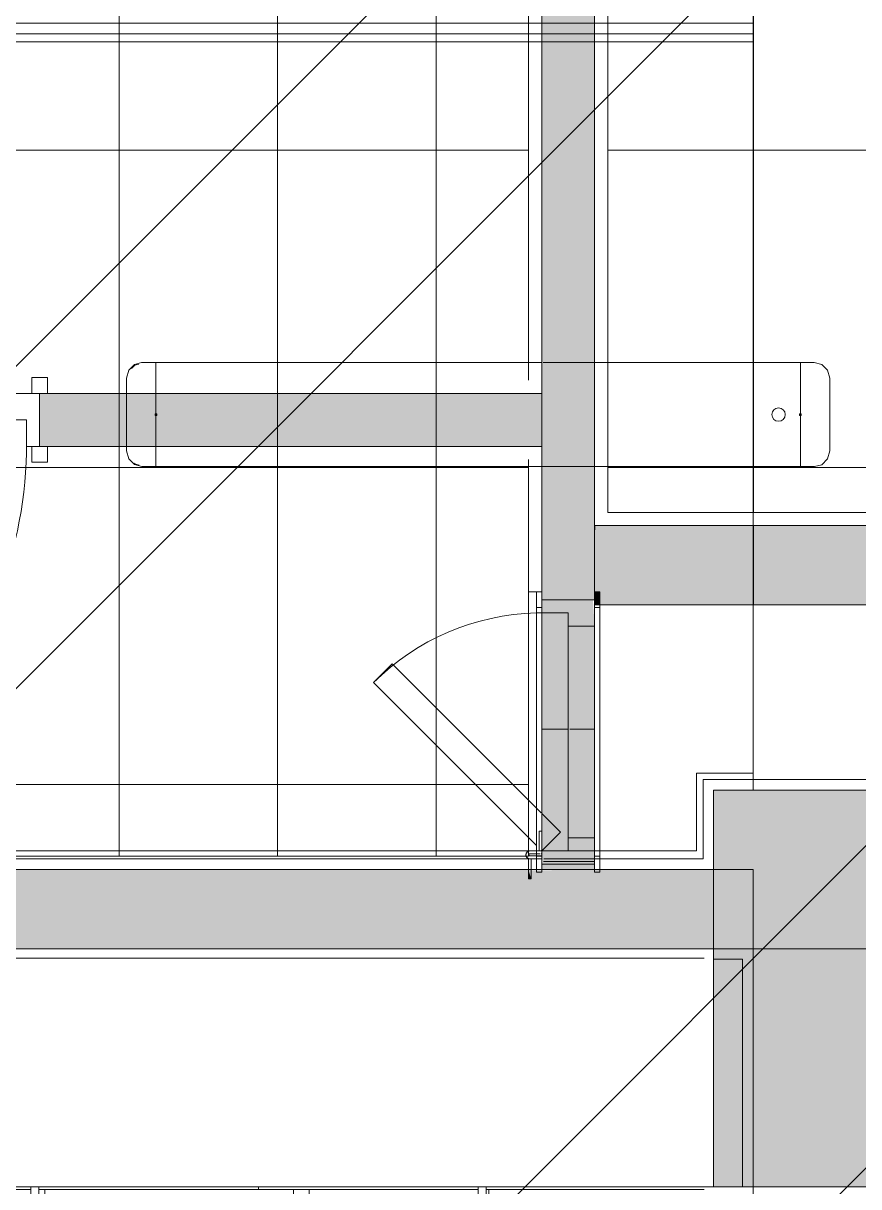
# Model space of a CAD drawing. Header units: millimetres. Extents: x -57519 to 497916, y -349472 to 446842.
# Drawn here: x 287422 to 289002, y 39607 to 41807 of the extents above; entities that cross this region are included whole.
import ezdxf

# ---------------------------------------------------------------- set-up
doc = ezdxf.new("R2010")
doc.units = ezdxf.units.MM
for name, color, linetype, lineweight in [('A-CLNG', 13, 'Continuous', 5), ('A-DETL-GENF', 92, 'Continuous', 5), ('A-DOOR', 31, 'Continuous', 5), ('A-DOOR-FRAM', 31, 'Continuous', 5), ('A-FLOR', 192, 'Continuous', 5), ('A-FLOR-PATT', 8, 'Continuous', 5), ('A-WALL', 113, 'Continuous', 20), ('A-WALL-PATT', 111, 'Continuous', 20), ('E-LITE-EQPM', 33, 'Continuous', 5), ('I-FURN', 30, 'Continuous', 5), ('S-COLS', 52, 'Continuous', 20)]:
    doc.layers.add(name, color=color, linetype=linetype, lineweight=lineweight)
pattern_1 = [(0, (288202.73, 41567.5), (0, 600), []), (90, (288202.73, 41567.5), (-300, 2e-14), [])]
pattern_2 = [(180, (294802.73, 43367.5), (-7e-14, -600), []), (270, (294802.73, 43367.5), (300, 2e-14), [])]

# ---------------------------------------------------------------- blocks, each defined once
blk = doc.blocks.new('DLN_Counter-03 - 2850 _W_-14682126-SITE COVERAGE')
at = {"layer": 'I-FURN'}
for p, q in [((780, 0), (780, -224.2)), ((780, -224.2), (780, 0)), ((780, -224.2), (780, 0)), ((780, -224.2), (780, 0)), ((780, -224.2), (780, 0)), ((780, 0), (780, -224.2)), ((780, -35), (780, 0)), ((780, 0), (780, -400)), ((780, -400), (780, -35)), ((-1365, -580), (-1365, -415)), ((-1365, -415), (-1365, -600)), ((-1365, -415), (-1365, -600)), ((-1350, -415), (-1350, -420)), ((-1350, -415), (-930.7, -415)), ((-1350, -415), (-930.7, -415)), ((-930.7, -420), (-930.7, -415)), ((-930.7, -415), (-930.7, -420)), ((-930.7, -415), (-511.5, -415)), ((-930.7, -415), (-511.5, -415)), ((-511.5, -420), (-511.5, -415)), ((-496.5, -415), (-496.5, -420)), ((-496.5, -415), (-81, -415)), ((-496.5, -415), (-81, -415)), ((-81, -420), (-81, -415)), ((-81, -415), (-81, -420)), ((-81, -415), (334.5, -415)), ((-81, -415), (334.5, -415)), ((334.5, -420), (334.5, -415)), ((349.5, -415), (349.5, -420)), ((349.5, -415), (762, -415)), ((349.5, -415), (762, -415)), ((-1350, -420), (-1350, -500)), ((-1350, -500), (-1350, -420)), ((-1350, -420), (-1350, -500)), ((-1350, -500), (-1350, -420)), ((-930.7, -420), (-1350, -420)), ((-1350, -420), (-930.7, -420)), ((-930.7, -420), (-1350, -420)), ((-1350, -420), (-930.7, -420)), ((-1350, -550), (-1350, -420)), ((-1350, -420), (-1350, -580)), ((-1350, -420), (-1350, -565)), ((-1350, -580), (-1350, -420)), ((-511.5, -420), (-930.7, -420)), ((-930.7, -420), (-511.5, -420)), ((-511.5, -420), (-930.7, -420)), ((-930.7, -420), (-511.5, -420)), ((-511.5, -420), (-511.5, -500)), ((-511.5, -500), (-511.5, -420)), ((-511.5, -420), (-511.5, -500)), ((-511.5, -500), (-511.5, -420)), ((-511.5, -562.1), (-511.5, -420)), ((-511.5, -420), (-511.5, -500)), ((-496.5, -420), (-496.5, -500)), ((-496.5, -500), (-496.5, -420)), ((-496.5, -420), (-496.5, -500)), ((-496.5, -500), (-496.5, -420)), ((-81, -420), (-496.5, -420)), ((-496.5, -420), (-81, -420)), ((-81, -420), (-496.5, -420)), ((-496.5, -420), (-81, -420)), ((-496.5, -500), (-496.5, -420)), ((-496.5, -420), (-496.5, -561.4)), ((-485, -540), (-485, -420)), ((-485, -540), (-485, -420)), ((334.5, -420), (-81, -420)), ((-81, -420), (334.5, -420)), ((334.5, -420), (-81, -420)), ((-81, -420), (334.5, -420)), ((-15, -420), (-15, -540)), ((-15, -420), (-15, -540)), ((15, -540), (15, -420)), ((15, -540), (15, -420)), ((334.5, -420), (334.5, -500)), ((334.5, -500), (334.5, -420)), ((334.5, -420), (334.5, -500)), ((334.5, -500), (334.5, -420)), ((334.5, -516.5), (334.5, -420)), ((334.5, -420), (334.5, -500)), ((762, -420), (349.5, -420)), ((349.5, -420), (762, -420)), ((762, -420), (349.5, -420)), ((349.5, -420), (762, -420)), ((349.5, -420), (349.5, -500)), ((349.5, -500), (349.5, -420)), ((349.5, -420), (349.5, -500)), ((349.5, -500), (349.5, -420)), ((349.5, -500), (349.5, -420)), ((349.5, -420), (349.5, -565)), ((355, -420), (355, -540)), ((355, -420), (355, -540)), ((780, -433), (780, -564.9)), ((780, -433), (780, -445)), ((780, -445), (780, -433)), ((780, -445), (780, -433)), ((780, -445), (780, -433)), ((765, -564), (765, -440.4)), ((765, -448.4), (765, -500)), ((765, -500), (765, -448.4)), ((765, -448.4), (765, -500)), ((765, -500), (765, -448.4)), ((765, -448.4), (765, -500)), ((780, -460), (780, -445)), ((780, -447.7), (780, -460)), ((780, -460), (780, -447.7)), ((780, -460), (780, -495)), ((780, -564.9), (780, -460)), ((780, -460), (780, -564.9)), ((780, -564.9), (780, -460)), ((780, -500), (780, -460)), ((780.9, -445), (855, -445)), ((780.9, -445), (855, -445)), ((855, -445), (780.9, -445)), ((855, -445), (780.9, -445)), ((780.9, -445), (855, -445)), ((781.4, -460), (855, -460)), ((781.4, -460), (855, -460)), ((855, -460), (781.4, -460)), ((781.4, -460), (855, -460)), ((-1350, -500), (-1350, -580)), ((-1350, -580), (-1350, -500)), ((-1350, -550), (-1350, -500)), ((-1350, -500), (-1350, -550)), ((-1349.1, -500), (-511.5, -500)), ((-1349.1, -500), (-511.5, -500)), ((-1349.1, -500), (-511.5, -500)), ((-1349.1, -500), (-511.5, -500)), ((-511.5, -500), (-511.5, -562.1)), ((-511.5, -562.1), (-511.5, -500)), ((-511.5, -500), (-511.5, -562.1)), ((-496.5, -500), (-511.5, -500)), ((-511.5, -500), (-496.5, -500)), ((-511.5, -500), (-496.5, -500)), ((-511.5, -500), (-496.5, -500)), ((-496.5, -500), (-496.5, -561.4)), ((-496.5, -561.4), (-496.5, -500)), ((-496.5, -500), (-15, -500)), ((-496.5, -500), (-15, -500)), ((-496.5, -561.4), (-496.5, -500)), ((-496.5, -500), (-15, -500)), ((-496.5, -500), (-15, -500)), ((-11.9, -500), (334.5, -500)), ((-11.9, -500), (334.5, -500)), ((-11.9, -500), (334.5, -500)), ((-11.9, -500), (334.5, -500)), ((334.5, -500), (334.5, -516.5)), ((334.5, -516.5), (334.5, -500)), ((334.5, -500), (334.5, -516.5)), ((349.5, -500), (334.5, -500)), ((334.5, -500), (349.5, -500)), ((334.5, -500), (349.5, -500)), ((334.5, -500), (349.5, -500)), ((349.5, -500), (349.5, -580)), ((349.5, -580), (349.5, -500)), ((349.5, -580), (349.5, -500)), ((355, -500), (729.8, -500)), ((355, -500), (729.8, -500)), ((355, -500), (729.8, -500)), ((355, -500), (729.8, -500)), ((734.8, -500), (765, -500)), ((734.8, -500), (765, -500)), ((734.8, -500), (765, -500)), ((734.8, -500), (765, -500)), ((765, -500), (765, -564)), ((765, -564), (765, -500)), ((765, -500), (765, -564)), ((780, -500), (765, -500)), ((765, -500), (780, -500)), ((765, -500), (780, -500)), ((765, -500), (780, -500)), ((780, -495), (780, -564.9)), ((780, -564.9), (780, -500)), ((855, -495), (782.4, -495)), ((782.4, -495), (855, -495)), ((782.6, -500), (855, -500)), ((782.6, -500), (855, -500)), ((334.5, -518.6), (334.5, -580)), ((334.5, -580), (334.5, -518.6)), ((334.5, -565), (334.5, -518.6)), ((334.5, -518.6), (334.5, -580)), ((-1365, -550), (-1365, -580)), ((-1365, -550), (-1350, -550)), ((-1350, -550), (-1362, -550)), ((-1350, -580), (-1350, -550)), ((780, -550), (-1344.8, -550)), ((-1344.8, -550), (780, -550)), ((-15, -540), (-485, -540)), ((-15, -540), (-485, -540)), ((355, -540), (15, -540)), ((355, -540), (15, -540)), ((855, -550), (784.1, -550)), ((784.1, -550), (855, -550)), ((-1350, -565), (-1350, -580)), ((-511.5, -565), (-1350, -565)), ((-511.5, -565), (-1350, -565)), ((-511.5, -565), (-511.5, -580)), ((-511.5, -580), (-511.5, -565)), ((-511.5, -565), (-511.5, -580)), ((-511.5, -580), (-511.5, -565)), ((-511.5, -565), (-496.5, -565)), ((-511.5, -565), (-496.5, -565)), ((-496.5, -565), (-511.5, -565)), ((-496.5, -565), (-511.5, -565)), ((-496.5, -565), (-496.5, -580)), ((-496.5, -580), (-496.5, -565)), ((-496.5, -565), (-496.5, -580)), ((-496.5, -580), (-496.5, -565)), ((334.5, -565), (-496.5, -565)), ((334.5, -565), (-496.5, -565)), ((334.5, -580), (334.5, -565)), ((334.5, -565), (349.5, -565)), ((334.5, -565), (349.5, -565)), ((349.5, -565), (334.5, -565)), ((349.5, -565), (334.5, -565)), ((349.5, -565), (349.5, -580)), ((765, -565), (349.5, -565)), ((765, -565), (349.5, -565)), ((765, -565), (765, -580)), ((765, -580), (765, -565)), ((765, -565), (765, -580)), ((765, -580), (765, -565)), ((765, -565), (780, -565)), ((765, -565), (780, -565)), ((780, -565), (765, -565)), ((780, -565), (765, -565)), ((780, -565), (780, -580)), ((780, -580), (780, -565)), ((780, -565), (780, -580)), ((780, -580), (780, -565)), ((780, -565), (780, -580)), ((780, -580), (780, -565)), ((855, -565), (784.6, -565)), ((855, -565), (784.6, -565)), ((-1350, -580), (-1365, -580)), ((-1365, -580), (-1350, -580)), ((-1350, -580), (-511.5, -580)), ((-1350, -580), (-511.5, -580)), ((-1350, -591.5), (-1350, -580)), ((-1350, -580), (-1350, -591.5)), ((-1350, -580), (-930.7, -580)), ((-1350, -580), (-930.7, -580)), ((-1350, -591.5), (-1350, -580)), ((-1350, -580), (-1350, -591.5)), ((-1350, -580), (-930.7, -580)), ((-1350, -580), (-930.7, -580)), ((-511.5, -580), (-1350, -580)), ((855, -580), (-1350, -580)), ((-930.7, -580), (-511.5, -580)), ((-930.7, -580), (-511.5, -580)), ((-930.7, -580), (-511.5, -580)), ((-930.7, -580), (-511.5, -580)), ((-930.7, -595), (-930.7, -581.1)), ((-930.7, -581.1), (-930.7, -595)), ((-930.7, -595), (-930.7, -581.1)), ((-930.7, -581.1), (-930.7, -595)), ((-930.7, -595), (-930.7, -581.1)), ((-930.7, -581.1), (-930.7, -595)), ((-930.7, -595), (-930.7, -581.1)), ((-930.7, -581.1), (-930.7, -595)), ((-511.5, -595), (-511.5, -580)), ((-511.5, -580), (-511.5, -595)), ((-511.5, -595), (-511.5, -580)), ((-511.5, -580), (-511.5, -595)), ((-496.5, -580), (-511.5, -580)), ((-511.5, -580), (-496.5, -580)), ((-496.5, -580), (-511.5, -580)), ((-496.5, -580), (334.5, -580)), ((-496.5, -580), (334.5, -580)), ((-496.5, -595), (-496.5, -580)), ((-496.5, -580), (-496.5, -595)), ((-496.5, -580), (-81, -580)), ((-496.5, -580), (-81, -580)), ((-496.5, -595), (-496.5, -580)), ((-496.5, -580), (-496.5, -595)), ((-496.5, -580), (-81, -580)), ((-496.5, -580), (-81, -580)), ((334.5, -580), (-496.5, -580)), ((-81, -595), (-81, -580)), ((-81, -580), (-81, -595)), ((-81, -595), (-81, -580)), ((-81, -580), (-81, -595)), ((-81, -595), (-81, -580)), ((-81, -580), (-81, -595)), ((-81, -580), (334.5, -580)), ((-81, -580), (334.5, -580)), ((-81, -595), (-81, -580)), ((-81, -580), (-81, -595)), ((-81, -580), (334.5, -580)), ((-81, -580), (334.5, -580)), ((334.5, -595), (334.5, -580)), ((334.5, -580), (334.5, -595)), ((334.5, -595), (334.5, -580)), ((334.5, -580), (334.5, -595)), ((349.5, -580), (334.5, -580)), ((334.5, -580), (349.5, -580)), ((349.5, -580), (334.5, -580)), ((349.5, -595), (349.5, -580)), ((349.5, -580), (349.5, -595)), ((349.5, -580), (765, -580)), ((349.5, -580), (765, -580)), ((349.5, -595), (349.5, -580)), ((349.5, -580), (349.5, -595)), ((349.5, -580), (765, -580)), ((349.5, -580), (765, -580)), ((349.5, -580), (765, -580)), ((349.5, -580), (765, -580)), ((765, -580), (349.5, -580)), ((765, -595), (765, -580)), ((765, -580), (765, -595)), ((765, -595), (765, -580)), ((765, -580), (765, -595)), ((780, -580), (765, -580)), ((765, -580), (780, -580)), ((780, -580), (765, -580)), ((780, -595), (780, -580)), ((780, -580), (780, -595)), ((780, -595), (780, -580)), ((780, -580), (780, -595)), ((785.1, -580), (855, -580)), ((785.1, -580), (855, -580)), ((785.1, -580), (855, -580)), ((785.1, -580), (855, -580)), ((785.1, -580), (855, -580)), ((785.1, -580), (855, -580)), ((785.1, -580), (855, -580)), ((785.1, -580), (855, -580)), ((855, -580), (785.1, -580)), ((-1365, -600), (855, -600)), ((-1365, -600), (855, -600)), ((-1350, -600), (-1350, -595)), ((-1350, -595), (-1252.5, -595)), ((-1350, -595), (-1252.5, -595)), ((-930.7, -600), (-1350, -600)), ((-1350, -600), (-930.7, -600)), ((-930.7, -600), (-1350, -600)), ((-1350, -600), (-930.7, -600)), ((-1250, -595), (-930.7, -595)), ((-1250, -595), (-930.7, -595)), ((-930.7, -595), (-930.7, -600)), ((-930.7, -600), (-930.7, -595)), ((-930.7, -595), (-511.5, -595)), ((-930.7, -595), (-511.5, -595)), ((-511.5, -600), (-930.7, -600)), ((-930.7, -600), (-511.5, -600)), ((-511.5, -600), (-930.7, -600)), ((-930.7, -600), (-511.5, -600)), ((-511.5, -595), (-511.5, -600)), ((-496.5, -600), (-496.5, -595)), ((-496.5, -595), (-81, -595)), ((-496.5, -595), (-81, -595)), ((-81, -600), (-496.5, -600)), ((-496.5, -600), (-81, -600)), ((-81, -600), (-496.5, -600)), ((-496.5, -600), (-81, -600)), ((-81, -595), (-81, -600)), ((-81, -600), (-81, -595)), ((-81, -595), (334.5, -595)), ((-81, -595), (334.5, -595)), ((334.5, -600), (-81, -600)), ((-81, -600), (334.5, -600)), ((334.5, -600), (-81, -600)), ((-81, -600), (334.5, -600)), ((334.5, -595), (334.5, -600)), ((349.5, -600), (349.5, -595)), ((349.5, -595), (765, -595)), ((349.5, -595), (765, -595)), ((765, -600), (349.5, -600)), ((349.5, -600), (765, -600)), ((765, -600), (349.5, -600)), ((349.5, -600), (765, -600)), ((765, -595), (765, -600)), ((780, -600), (780, -595)), ((785.5, -595), (855, -595)), ((785.5, -595), (855, -595)), ((855, -600), (785.7, -600)), ((785.7, -600), (855, -600)), ((855, -600), (785.7, -600)), ((785.7, -600), (855, -600))]:
    blk.add_line(p, q, dxfattribs=at)
blk = doc.blocks.new('Ledalite Float 4806 - 4806F02WN-17260371-SITE COVERAGE')
at = {"layer": 'A-DETL-GENF'}
for p, q in [((-40.7, 94.6), (-51.5, 83.8)), ((-26.4, 98.4), (-40.7, 94.6)), ((0, 98.4), (-26.4, 98.4)), ((389.2, 98.5), (0, 98.5)), ((0, 98.5), (0, -98.3)), ((0, -98.4), (0, 98.4)), ((486.6, 98.5), (389.2, 98.5)), ((1219.2, 98.5), (489.2, 98.5)), ((1219.2, 40), (1219.2, 98.5)), ((1246.2, 98.4), (1219.2, 98.4)), ((1219.2, 98.4), (1219.2, 40)), ((1259.9, 94.8), (1246.2, 98.4)), ((1270.7, 83.9), (1259.9, 94.8)), ((-51.5, 83.8), (-55.6, 68.7)), ((-55.6, 68.7), (-55.6, -68.8)), ((1274.8, 68.8), (1270.7, 83.9)), ((1274.8, 40), (1274.8, 68.8)), ((1219.2, 40), (1219.2, -60)), ((1219.2, -60), (1219.2, 40)), ((1274.8, -60), (1274.8, 40)), ((1219.2, -60), (1219.2, -98.4)), ((1219.2, -98.3), (1219.2, -60)), ((1274.8, -68.7), (1274.8, -60)), ((-55.6, -68.8), (-51.5, -83.9)), ((-51.5, -83.9), (-40.7, -94.8)), ((1259.9, -94.6), (1270.7, -83.8)), ((1270.7, -83.8), (1274.8, -68.7)), ((-40.7, -94.8), (-27, -98.4)), ((-27, -98.4), (0, -98.4)), ((0, -98.3), (389.2, -98.3)), ((389.2, -98.3), (489.2, -98.3)), ((489.2, -98.3), (1219.2, -98.3)), ((1219.2, -98.4), (1245.6, -98.4)), ((1245.6, -98.4), (1259.9, -94.6))]:
    blk.add_line(p, q, dxfattribs=at)
at = {"layer": 'E-LITE-EQPM'}
for p, q in [((1251.3, 95.4), (1259.1, 93.3)), ((1251.3, 95.4), (1259.1, 93.3)), ((1259.1, 93.3), (1265.2, 87.2)), ((1259.1, 93.3), (1265.2, 87.2)), ((-1.6, -1.6), (-1.6, 1.7)), ((-1.6, 1.7), (1.6, 1.7)), ((1.6, 1.7), (1.6, -1.6)), ((1217.6, -1.6), (1217.6, 1.7)), ((1217.6, 1.7), (1220.8, 1.7)), ((1220.8, 1.7), (1220.8, -1.6)), ((1.6, -1.6), (-1.6, -1.6)), ((1220.8, -1.6), (1217.6, -1.6)), ((1259.1, -93.2), (1250.8, -95.4)), ((1259.1, -93.2), (1250.8, -95.4)), ((1260.7, -91.6), (1259.1, -93.2)), ((1260.7, -91.6), (1259.1, -93.2))]:
    blk.add_line(p, q, dxfattribs=at)
blk.add_circle((41.3, 0), 12.7, dxfattribs=at)
blk = doc.blocks.new('DLN-Access Panel__AP01_ - _AP04a_ 450 x 650 _WH_-16057987-SITE COVERAGE')
at = {"layer": 'A-DOOR'}
for p, q in [((-215, 60), (93.2, 368.2)), ((93.2, 368.2), (128.6, 332.8)), ((128.6, 332.8), (-144.3, 60)), ((-239.6, 75), (-277.5, 75)), ((-277.5, 75), (-277.5, 70)), ((-277.5, 70), (-277.5, 75)), ((-277.5, 75), (-239.6, 75)), ((-239.6, 75), (-277.5, 75)), ((-277.5, 75), (-277.5, 70)), ((-277.5, 70), (-277.5, 75)), ((-277.5, 75), (-239.6, 75)), ((-277.5, 70), (-240, 70)), ((-240, 70), (-277.5, 70)), ((-277.5, 70), (-240, 70)), ((-240, 70), (-277.5, 70)), ((-240, 72.5), (-240, 60)), ((-240, 60), (-240, 72.5)), ((-240, 70), (-240, 60)), ((-240, 60), (-240, 70)), ((-240, 70), (-240, 60)), ((-240, 60), (-240, 70)), ((-240, 70), (-240, 60)), ((-240, 60), (-240, 70)), ((-234.5, 72.5), (-234.5, 60)), ((-234.5, 60), (-234.5, 72.5)), ((-230.5, 61.4), (-230.5, 72.5)), ((-230.5, 72.5), (-230.5, 61.4)), ((-230.5, 61.4), (-230.5, 71.6)), ((-230.5, 71.6), (-230.5, 61.4)), ((-225, 60), (-225, 72.5)), ((-225, 72.5), (-225, 60)), ((-225, 60), (-225, 72.5)), ((-225, 72.5), (-225, 60)), ((-225, 60), (-225, 72.5)), ((-225, 72.5), (-225, 60)), ((-225, 60), (-225, 72.5)), ((-225, 72.5), (-225, 60)), ((-265, 50), (-265, 60)), ((265, 60), (-265, 60)), ((-265, 60), (-265, 50)), ((-265, 50), (265, 50)), ((-240, 60), (-260.8, 60)), ((-250, 50), (-260, 50)), ((-240, 50), (-250, 50)), ((-240, 60), (-240, 51)), ((-240, 51), (-240, 60)), ((-240, 60), (-240, 50)), ((-240, 51), (-240, 60)), ((-240, 60), (-240, 51)), ((-240, 51), (-240, 60)), ((-240, 60), (-240, 51)), ((-240, 51), (-240, 60)), ((-240, 51), (-240, 50)), ((-240, 50), (-240, 51)), ((-240, 50), (-240, 51)), ((-240, 51), (-240, 50)), ((-240, 50), (-240, 51)), ((-240, 51), (-240, 50)), ((-240, 50), (-240, 51)), ((-240, 50), (-225, 50)), ((-225, 50), (-240, 50)), ((-240, 50), (-187.5, 50)), ((-187.5, 50), (-240, 50)), ((-240, 50), (-225, 50)), ((-225, 50), (-240, 50)), ((-240, 50), (-225, 50)), ((-225, 50), (-240, 50)), ((-235, 60), (-235, 50)), ((-235, 51.7), (-235, 60)), ((-235, 60), (235, 60)), ((-235, 50), (-235, 51)), ((235, 50), (-235, 50)), ((-235, 50), (-225, 50)), ((-225, 50), (-235, 50)), ((-234.5, 60), (-234.5, 51.8)), ((-234.5, 51.8), (-234.5, 60)), ((-234.5, 60), (-234.5, 51.8)), ((-234.5, 51.8), (-234.5, 60)), ((-234.5, 51), (-234.5, 50)), ((-234.5, 50), (-234.5, 51)), ((-234.5, 51), (-234.5, 50)), ((-234.5, 50), (-234.5, 51)), ((-234.5, 50), (-230.5, 50)), ((-230.5, 50), (-234.5, 50)), ((-234.5, 50), (-230.5, 50)), ((-230.5, 50), (-234.5, 50)), ((-230.5, 53.2), (-230.5, 60)), ((-230.5, 60), (-230.5, 53.2)), ((-230.5, 50), (-230.5, 51)), ((-230.5, 51), (-230.5, 50)), ((-230.5, 50), (-230.5, 51)), ((-230.5, 51), (-230.5, 50)), ((235, 60), (-225, 60)), ((235, 60), (-225, 60)), ((-187.5, 55), (-225, 55)), ((-225, 55), (-187.5, 55)), ((-187.5, 55), (-225, 55)), ((-225, 55), (-187.5, 55)), ((-225, 50), (-225, 51)), ((-225, 51), (-225, 50)), ((-225, 50), (-225, 51)), ((-225, 51), (-225, 50)), ((-225, 50), (-224, 51)), ((-225, 50), (-187.5, 50)), ((-187.5, 50), (-225, 50)), ((-189.6, 14.6), (-225, 50)), ((-225, 50), (-187.5, 50)), ((-187.5, 50), (-225, 50)), ((-154.3, 50), (-189.6, 14.6)), ((-187.5, 50), (-187.5, 55)), ((-187.5, 55), (-187.5, 51)), ((-187.5, 51), (-187.5, 55)), ((-187.5, 55), (-187.5, 51)), ((-187.5, 51), (-187.5, 50)), ((-187.5, 50), (-187.5, 51)), ((-187.5, 51), (-187.5, 50)), ((-187.5, 50), (225, 50)), ((225, 50), (-187.5, 50)), ((-144.3, 60), (-153.3, 51)), ((225, 50), (235, 50)), ((235, 50), (225, 50)), ((235, 60), (235, 50)), ((235, 60), (235, 50)), ((265, 60), (235, 60)), ((250, 50), (235, 50)), ((265, 50), (250, 50)), ((265, 50), (265, 60)), ((-265, -60), (-265, -50)), ((265, -50), (-265, -50)), ((-265, -50), (-265, -57.5)), ((-265, -60), (265, -60)), ((-250, -50), (-260, -50)), ((-235, -60), (-260, -60)), ((-235, -50), (-250, -50)), ((-235, -50), (-235, -60)), ((-235, -60), (-235, -50)), ((-200, -50), (-235, -50)), ((-235, -50), (235, -50)), ((-200, -50), (-235, -50)), ((235, -60), (-235, -60)), ((-235, -60), (235, -60)), ((235, -60), (-235, -60)), ((200, -50), (-200, -50)), ((200, -50), (-200, -50)), ((235, -50), (200, -50)), ((235, -50), (200, -50)), ((235, -50), (235, -60)), ((235, -50), (235, -60)), ((250, -50), (240, -50)), ((265, -60), (240, -60)), ((265, -50), (250, -50)), ((265, -60), (265, -50)), ((265, -60), (265, -50))]:
    blk.add_line(p, q, dxfattribs=at)
for centre, radius, start, end in [((-225, 50), 450, 1.3176, 45), ((-232.5, 72.5), 7.5, 360, 180), ((-232.5, 72.5), 7.5, 45, 180), ((-232.5, 72.5), 7.5, 165, 180), ((-232.5, 72.5), 7.5, 165, 180), ((-232.5, 72.5), 7.5, 360, 165), ((-232.5, 72.5), 7.5, 0, 165), ((-232.5, 72.5), 7.5, 29.1871, 160.5288), ((-232.5, 72.5), 7.5, 360, 160.5288), ((-232.5, 72.5), 7.5, 87.5612, 160.5288), ((-232.5, 72.5), 7.5, 102.1547, 160.5288), ((-232.5, 72.5), 2, 60, 180), ((-232.5, 72.5), 2, 30, 180), ((-232.5, 72.5), 2, 150, 180), ((-232.5, 72.5), 2, 165, 180), ((-232.5, 72.5), 2, 150, 165), ((-232.5, 72.5), 2, 0, 150), ((-232.5, 72.5), 2, 0, 150), ((-232.5, 72.5), 7.5, 0, 102.1547), ((-232.5, 72.5), 7.5, 58.3741, 87.5612), ((-232.5, 72.5), 2, 15, 60), ((-232.5, 72.5), 2, 0, 30), ((-232.5, 72.5), 2, 0, 15), ((-232.5, 72.5), 7.5, 29.1871, 58.3741), ((-232.5, 72.5), 7.5, 30, 45), ((-232.5, 72.5), 7.5, 0, 30), ((-232.5, 72.5), 7.5, 360, 29.1871), ((-232.5, 72.5), 7.5, 0, 29.1871), ((-225, 50), 450, 0.0125, 1.3176)]:
    blk.add_arc(centre, radius, start, end, dxfattribs=at)
at = {"layer": 'A-DOOR-FRAM'}
for p, q in [((-250, 50), (-250, -50)), ((-250, 50), (-250, -50)), ((-250, 50), (-240, 50)), ((250, 50), (-250, 50)), ((-235, 50), (-225, 50)), ((-225, 0), (-225, 50)), ((-225, 50), (225, 50)), ((-225, 0), (-225, 50)), ((-225, 50), (-187.5, 50)), ((-225, 50), (-187.5, 50)), ((-187.5, 50), (225, 50)), ((-187.5, 50), (225, 50)), ((225, 0), (225, 50)), ((225, 50), (235, 50)), ((225, 50), (225, 0)), ((235, 50), (250, 50)), ((250, 50), (250, -50)), ((250, -50), (250, 50)), ((225, 0), (-225, 0)), ((-200, 0), (200, 0)), ((200, 0), (-200, 0)), ((-200, 0), (200, 0)), ((200, -50), (200, 0)), ((200, 0), (200, -50)), ((200, 0), (225, 0)), ((-225, 0), (-200, 0)), ((-200, -50), (-200, 0)), ((-200, -50), (-200, 0)), ((-250, -50), (250, -50)), ((-250, -50), (-235, -50)), ((-235, -50), (-200, -50)), ((-200, -50), (200, -50)), ((200, -50), (-200, -50)), ((-200, -50), (200, -50)), ((200, -50), (235, -50)), ((235, -50), (250, -50))]:
    blk.add_line(p, q, dxfattribs=at)
blk = doc.blocks.new('DLN-Single Door__X01_ - _M09_ 750 x 2450 _WH_-16935552-SITE COVERAGE')
at = {"layer": 'A-DOOR'}
for p, q in [((-385, 80), (-415, 80)), ((-415, 80), (-415, 50)), ((-415, 50), (-415, 80)), ((-415, 80), (-385, 80)), ((-385, 50), (-385, 80)), ((-385, 80), (-385, 50)), ((415, 80), (385, 80)), ((385, 80), (385, 50)), ((415, 80), (385, 80)), ((385, 50), (385, 80)), ((415, 50), (415, 80)), ((415, 80), (415, 50)), ((-415, 50), (-385, 50)), ((-400, 50), (-415, 50)), ((-385, 50), (-400, 50)), ((385, 50), (415, 50)), ((385, 50), (400, 50)), ((400, 50), (415, 50)), ((-385, -50), (-415, -50)), ((-415, -50), (-415, -80)), ((-415, -80), (-415, -50)), ((-415, -50), (-400, -50)), ((-400, -50), (-385, -50)), ((-385, -80), (-385, -50)), ((-385, -50), (-385, -80)), ((-325, -50), (-375, -50)), ((-375, -50), (-375, -800)), ((-325, -800), (-325, -50)), ((415, -50), (385, -50)), ((385, -50), (385, -80)), ((400, -50), (385, -50)), ((385, -80), (385, -50)), ((415, -50), (400, -50)), ((415, -80), (415, -50)), ((415, -50), (415, -80)), ((-415, -80), (-385, -80)), ((-385, -80), (-415, -80)), ((385, -80), (415, -80)), ((385, -80), (415, -80)), ((-375, -800), (-325, -800))]:
    blk.add_line(p, q, dxfattribs=at)
blk.add_arc((-375, -50), 750, 270, 0.5, dxfattribs=at)
at = {"layer": 'A-DOOR-FRAM'}
for p, q in [((-350, 50), (-400, 50)), ((-400, 50), (-400, -50)), ((-400, -50), (-400, 50)), ((-385, 50), (-400, 50)), ((-350, 50), (-385, 50)), ((-350, 0), (-350, 50)), ((-350, 50), (-350, 0)), ((350, 50), (350, 0)), ((400, 50), (350, 50)), ((350, 0), (350, 50)), ((350, 50), (385, 50)), ((385, 50), (400, 50)), ((400, -50), (400, 50)), ((400, 50), (400, -50)), ((-375, -50), (-375, 0)), ((-375, 0), (-350, 0)), ((-375, 0), (-350, 0)), ((-375, 0), (-375, -50)), ((350, 0), (375, 0)), ((375, 0), (350, 0)), ((375, 0), (375, -50)), ((375, -50), (375, 0)), ((-400, -50), (-375, -50)), ((-400, -50), (-385, -50)), ((-385, -50), (-375, -50)), ((375, -50), (400, -50)), ((385, -50), (375, -50)), ((400, -50), (385, -50))]:
    blk.add_line(p, q, dxfattribs=at)

msp = doc.modelspace()

# ---------------------------------------------------------------- hatches: boundary and pattern name
at = {"layer": 'A-DETL-GENF'}
h = msp.add_hatch(dxfattribs=at)
h.set_pattern_fill('FP_40', color=250, style=0, pattern_type=2)
h.set_pattern_definition([(45, (248763.4, 0), (-1257.236, 1257.236), []), (45, (248763.4, 1905), (-1257.236, 1257.236), [])])
h.paths.add_polyline_path([(325750.1, -8642.5), (328562.7, -8642.5), (328562.7, 4657.5), (341312.7, 4657.5), (341312.7, 30557.5), (342712.7, 30557.5), (342712.7, 48907.7), (339962.7, 48907.7), (339962.7, 52157.5), (338962.7, 52157.5), (338962.7, 53757.5), (297512.7, 53757.5), (297512.7, 52247.5), (286277.7, 52247.5), (286277.7, 34407.5), (285902.7, 34407.5), (285902.7, 7407.5), (286277.7, 7407.5), (286277.7, -2267.5), (315555.2, -2267.5), (315555.2, -8642.5), (321257.1, -8642.5)], flags=0)
at = {"layer": 'A-FLOR-PATT'}
h = msp.add_hatch(dxfattribs=at)
h.set_pattern_fill('FP_32', color=256, style=0, pattern_type=2)
h.set_pattern_definition(pattern_1)
h.paths.add_polyline_path([(286637.7, 41007.5), (286652.7, 41007.5), (286652.7, 41107.5), (286552.7, 41107.5), (286552.7, 41007.5), (286577.9, 41007.5)], flags=0)
h.paths.add_polyline_path([(287559.3, 41007.5), (288402.7, 41007.5), (288402.7, 41107.5), (287452.7, 41107.5), (287452.7, 41007.5), (287467.7, 41007.5)], flags=0)
h.paths.add_polyline_path([(287617.7, 43382.5), (287652.7, 43382.5), (287652.7, 43532.5), (287602.7, 43532.2), (287602.7, 43382.5)], flags=0)
h = msp.add_hatch(dxfattribs=at)
h.set_pattern_fill('FP_32', color=256, style=0, pattern_type=2)
h.set_pattern_definition(pattern_1)
h.paths.add_polyline_path([(286577.7, 40232.5), (288377.7, 40232.5), (288377.7, 41007.5), (287452.7, 41007.5), (287452.7, 41107.5), (288377.7, 41107.5), (288377.7, 43357.5), (288402.7, 43357.5), (288402.7, 43382.5), (287602.7, 43382.5), (287602.7, 43532.5), (286652.7, 43532.5), (286652.7, 43382.5), (286552.7, 43382.5), (286552.7, 43357.5), (286577.7, 43352.5), (286581.1, 41107.5), (286652.7, 41107.5), (286652.7, 41007.5), (286577.7, 41007.5), (286577.7, 40279.6)], flags=0)
h = msp.add_hatch(dxfattribs=at)
h.set_pattern_fill('FP_33', color=256, style=0, pattern_type=2)
h.set_pattern_definition(pattern_2)
h.paths.add_polyline_path([(290052.7, 40707.5), (290052.7, 40857.5), (288502.7, 40857.5), (288507.7, 40732.5), (288512.7, 40732.5), (288512.7, 40707.5), (290027.7, 40707.5)], flags=0)
h.paths.add_polyline_path([(289752.7, 43382.5), (289790.2, 43382.5), (289790.2, 43532.5), (289752.7, 43532.5), (289752.7, 43388.1)], flags=0)
h.paths.add_polyline_path([(288802.7, 43382.5), (288802.7, 43532.5), (288790.2, 43527.8), (288790.2, 43382.5)], flags=0)
h = msp.add_hatch(dxfattribs=at)
h.set_pattern_fill('FP_33', color=256, style=0, pattern_type=2)
h.set_pattern_definition(pattern_2)
h.paths.add_polyline_path([(288527.7, 40882.5), (290027.7, 40882.5), (290027.7, 43357.5), (290040.2, 43357.5), (290040.1, 43382.5), (289752.7, 43388.1), (289752.7, 43532.5), (288802.7, 43530.6), (288802.7, 43382.5), (288527.7, 43382.5), (288527.7, 40940.1)], flags=0)
h = msp.add_hatch(dxfattribs=at)
h.set_pattern_fill('FP_33', color=256, style=0, pattern_type=2)
h.set_pattern_definition(pattern_2)
h.paths.add_polyline_path([(288512.7, 40707.5), (288507.7, 40732.5), (288502.7, 40732.5), (288502.7, 40707.5)], flags=0)
at = {"layer": 'A-WALL-PATT', "lineweight": 5, "transparency": 33554560}
h = msp.add_hatch(color=253, dxfattribs=at)
h.paths.add_polyline_path([(288502.7, 40207.5), (288502.7, 40217.5), (288402.7, 40217.5), (288402.7, 40207.5)], flags=0)
h.paths.add_polyline_path([(288402.7, 40717.5), (288502.7, 40717.5), (288502.7, 43382.5), (288402.7, 43382.5), (288402.7, 40732.5)], flags=0)
h = msp.add_hatch(color=253, dxfattribs=at)
h.paths.add_polyline_path([(287452.7, 41007.5), (288402.7, 41007.5), (288402.7, 41107.5), (287452.7, 41107.5), (287452.7, 41057.5)], flags=0)
h.paths.add_polyline_path([(286637.7, 41007.5), (286652.7, 41007.5), (286652.7, 41107.5), (286552.7, 41107.5), (286552.7, 41007.5)], flags=0)
for points in [[(289805.8, 40707.5), (290052.7, 40707.5), (290052.7, 40857.5), (288502.7, 40857.5), (288502.7, 40732.5), (288512.7, 40732.5), (288512.7, 40707.5), (289244.1, 40707.5)], [(288512.7, 40707.5), (288512.7, 40732.5), (288502.7, 40732.5), (288502.7, 40707.5)], [(288402.7, 40242.5), (288452.7, 40242.5), (288452.7, 40267.5), (288502.7, 40267.5), (288502.7, 40667.5), (288452.7, 40667.5), (288452.7, 40692.5), (288402.7, 40692.5), (288402.7, 40280)], [(286552.7, 40057.5), (288727.7, 40057.5), (288727.7, 40207.5), (288382.7, 40205.9), (288377.7, 40207.5), (286552.7, 40207.5), (286552.7, 40092.7)], [(288377.7, 40190), (288382.7, 40190), (288377.7, 40205.5)], [(288402.7, 40202.5), (288401.7, 40207.5), (288401.7, 40202.5)]]:
    msp.add_hatch(color=253, dxfattribs=at).paths.add_polyline_path(points, flags=0)
h = msp.add_hatch(color=253, dxfattribs=at)
h.paths.add_polyline_path([(288502.7, 40217.5), (288502.7, 40267.5), (288452.7, 40267.5), (288452.7, 40242.5), (288402.7, 40242.5), (288404.7, 40217.5), (288452.7, 40217.5)], flags=0)
h.paths.add_polyline_path([(288452.7, 40667.5), (288502.7, 40667.5), (288499.4, 40717.5), (288402.7, 40717.5), (288402.7, 40692.5), (288452.7, 40692.5), (288452.7, 40681.5)], flags=0)
at = {"layer": 'S-COLS', "transparency": 33554432}
msp.add_hatch(color=9, dxfattribs=at).paths.add_polyline_path([(288963.3, 39607.5), (289477.7, 39607.5), (289477.7, 40357.5), (288727.7, 40357.5), (288727.7, 39607.5)], flags=0)

# ---------------------------------------------------------------- linework, layer by layer
at = {"layer": 'A-CLNG'}
msp.add_line((288727.7, 39798.3), (288727.7, 40038), dxfattribs=at)
at = {"layer": 'A-FLOR'}
for p, q in [((288802.7, 45557.5), (288802.7, 40357.5)), ((288402.7, 41007.5), (288402.7, 43382.5)), ((288502.7, 40857.5), (288502.7, 40707.5)), ((288502.7, 40707.5), (290052.7, 40707.5)), ((288802.7, 40357.5), (289327.7, 40357.5)), ((288377.7, 40207.5), (288401.7, 40207.5)), ((288682.5, 40207.5), (288402.7, 40207.5)), ((288802.7, 40207.5), (288727.7, 40207.5)), ((288802.7, 40057.5), (288802.7, 40207.5)), ((288727.7, 40038), (288727.7, 40057.5)), ((290202.7, 40057.5), (288802.7, 40057.5)), ((286552.7, 39607.5), (288727.7, 39607.5)), ((288802.7, 36557.5), (288802.7, 39607.5)), ((289402.7, 39607.5), (288802.7, 39607.5))]:
    msp.add_line(p, q, dxfattribs=at)
at = {"layer": 'A-WALL', "lineweight": 18}
for p, q in [((288502.7, 43382.5), (288502.7, 40857.5)), ((288377.7, 43357.5), (288377.7, 41132.5)), ((288402.7, 41107.5), (288402.7, 43357.5)), ((288527.7, 40882.5), (288527.7, 43357.5)), ((288377.7, 41107.5), (288402.7, 41107.5)), ((288402.7, 41007.5), (288377.7, 41007.5)), ((288402.7, 40732.5), (288402.7, 41007.5)), ((288377.7, 40982.5), (288377.7, 40732.5)), ((290027.7, 40882.5), (288527.7, 40882.5)), ((288502.7, 40857.5), (290052.7, 40857.5)), ((288377.7, 40732.5), (288402.7, 40732.5)), ((288377.7, 40232.5), (286577.7, 40232.5)), ((288377.7, 40207.5), (288377.7, 40227.9)), ((286552.7, 40207.5), (288377.7, 40207.5)), ((288709.7, 40057.5), (286552.7, 40057.5)), ((286570.7, 40039.5), (288709.7, 40039.5))]:
    msp.add_line(p, q, dxfattribs=at)
at = {"layer": 'A-WALL', "lineweight": 5}
for p, q in [((288802.7, 41807.5), (286552.7, 41807.5)), ((288802.7, 41787.5), (286572.7, 41787.5)), ((288802.7, 41772.5), (286587.7, 41772.5)), ((288377.7, 41107.5), (287452.7, 41107.5)), ((287452.7, 41107.5), (287452.7, 41007.5)), ((287452.7, 41007.5), (288377.7, 41007.5)), ((288377.7, 40232.5), (288377.7, 40732.5)), ((288402.7, 40732.5), (288402.7, 40232.5)), ((288502.7, 40207.5), (288502.7, 40702.5)), ((288452.7, 40472.5), (288402.7, 40472.5)), ((288502.7, 40472.5), (288455.7, 40472.5)), ((288695.7, 40242.5), (288695.7, 40389.5)), ((288695.7, 40389.5), (288802.7, 40389.5)), ((288707.7, 40227.5), (288707.7, 40377.5)), ((288707.7, 40377.5), (289307.7, 40377.5)), ((288727.7, 40357.5), (288727.7, 40057.5)), ((288802.7, 40357.5), (288733.2, 40357.5)), ((286587.7, 40242.5), (288401.7, 40242.5)), ((288402.7, 40242.5), (288695.7, 40242.5)), ((286572.7, 40227.5), (288401.7, 40227.5)), ((288402.7, 40227.5), (288402.7, 40207.5)), ((288502.7, 40222.5), (288405.7, 40222.5)), ((288406.7, 40227.5), (288707.7, 40227.5)), ((288682.5, 40207.5), (288401.7, 40207.5)), ((288727.7, 40207.5), (288682.5, 40207.5)), ((288709.7, 40057.5), (288802.7, 40057.5)), ((288802.7, 40057.5), (288802.7, 39607.5)), ((288782.7, 40037.5), (288727.7, 40037.5)), ((288782.7, 39607.5), (288782.7, 40037.5)), ((288727.7, 39798.3), (288727.7, 39607.5)), ((288727.7, 39607.5), (288782.7, 39607.5))]:
    msp.add_line(p, q, dxfattribs=at)
at = {"layer": 'S-COLS', "color": 53}
for p, q in [((289477.7, 40357.5), (288727.7, 40357.5)), ((288727.7, 40357.5), (288727.7, 39607.5)), ((288727.7, 39607.5), (289477.7, 39607.5))]:
    msp.add_line(p, q, dxfattribs=at)
at = {"layer": 'S-COLS', "color": 253, "lineweight": 5}
for p, q in [((288727.7, 40207.5), (288727.7, 40357.5)), ((288727.7, 40357.5), (289477.7, 40357.5)), ((288727.7, 40057.5), (288727.7, 40207.5))]:
    msp.add_line(p, q, dxfattribs=at)

# ---------------------------------------------------------------- block references
at = {"layer": 'A-DOOR'}
msp.add_blockref('DLN-Single Door__X01_ - _M09_ 750 x 2450 _WH_-16935552-SITE COVERAGE', (287052.7, 41057.5), dxfattribs=at)
at = {"layer": 'A-DOOR', "rotation": 90.00000000000006}
msp.add_blockref('DLN-Access Panel__AP01_ - _AP04a_ 450 x 650 _WH_-16057987-SITE COVERAGE', (288452.7, 40467.5), dxfattribs=at)
at = {"layer": 'E-LITE-EQPM', "extrusion": (0, 0, -1)}
msp.add_blockref('Ledalite Float 4806 - 4806F02WN-17260371-SITE COVERAGE', (-288891.9, 41067.5), dxfattribs=at)
at = {"layer": 'I-FURN'}
msp.add_blockref('DLN_Counter-03 - 2850 _W_-14682126-SITE COVERAGE', (287947.7, 40022.5), dxfattribs=at)

doc.saveas('drawing.dxf')
